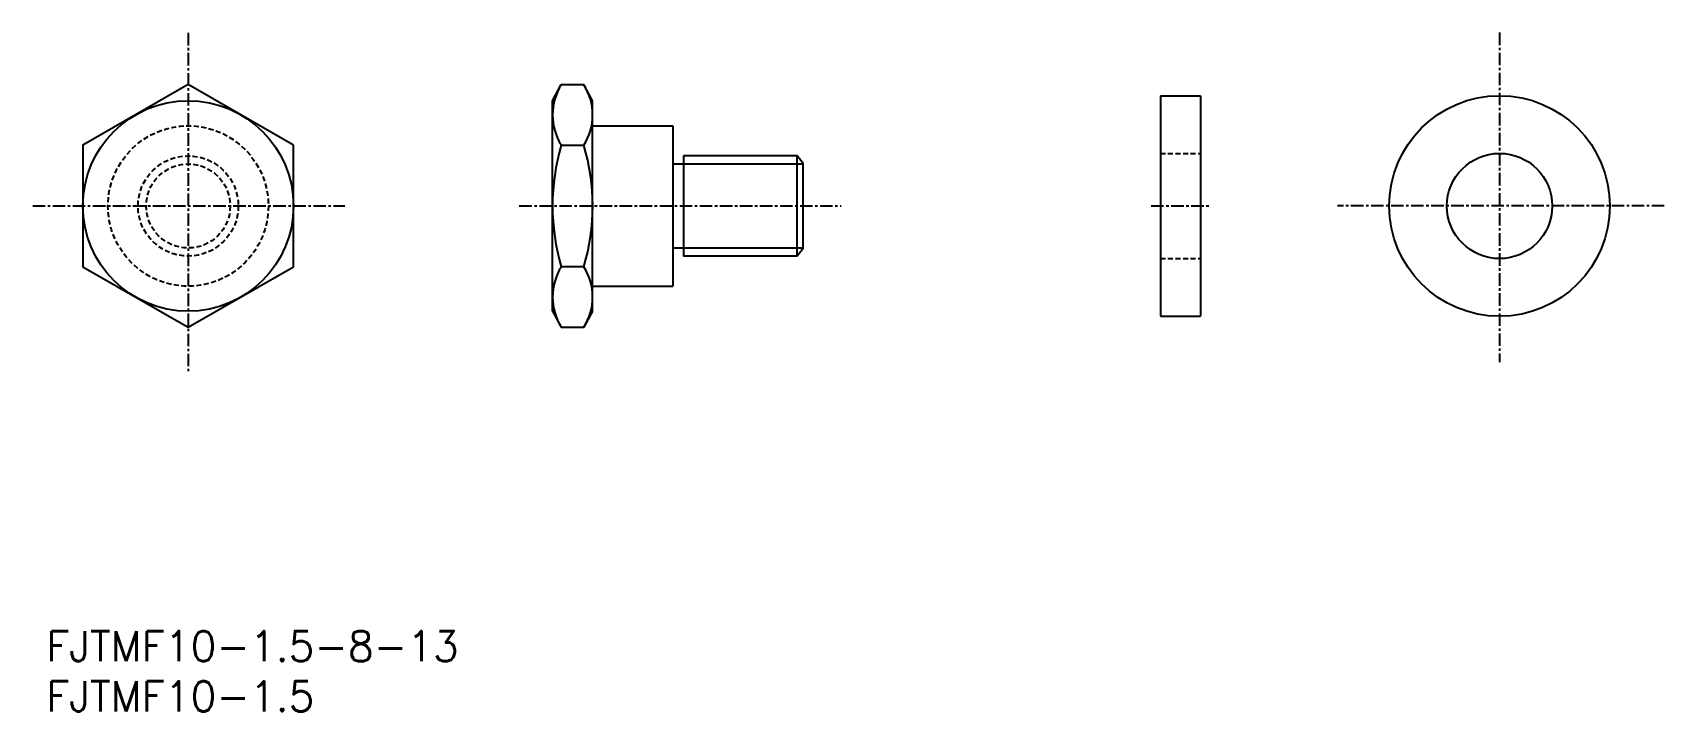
# Model space of a CAD drawing. Extents: x 65 to 228, y 64 to 132.
import ezdxf
from ezdxf.enums import TextEntityAlignment as Align

# ---------------------------------------------------------------- set-up
doc = ezdxf.new("R2010")
doc.units = 0
doc.linetypes.add('CENTER', pattern=[2, 1.25, -0.25, 0.25, -0.25])
doc.linetypes.add('DASHED', pattern=[0.75, 0.5, -0.25])
doc.layers.get('0').update_dxf_attribs({"linetype": 'CONTINUOUS'})
doc.layers.add('CENTER', color=1, linetype='CENTER')
doc.styles.get("Standard").update_dxf_attribs({"font": 'txt.shx', "bigfont": 'extfont.shx'})

msp = doc.modelspace()

# ---------------------------------------------------------------- linework, layer by layer
at = {"color": 7, "linetype": 'CONTINUOUS'}
for p, q in [((116.93, 124.72), (117.81, 126.32)), ((117.81, 126.32), (120.06, 126.32)), ((120.93, 124.72), (120.06, 126.32)), ((116.93, 103.73), (116.93, 124.72)), ((120.93, 103.73), (120.93, 124.72)), ((120.93, 103.73), (120.93, 124.72)), ((177.56, 125.22), (181.56, 125.22)), ((120.93, 122.22), (128.93, 122.22)), ((128.93, 122.22), (128.93, 106.22)), ((117.81, 120.28), (120.06, 120.28)), ((141.32, 119.22), (130, 119.22)), ((130, 119.22), (130, 109.22)), ((141.32, 109.22), (141.32, 119.22)), ((141.93, 118.47), (141.32, 119.22)), ((141.93, 109.97), (141.93, 118.47)), ((141.32, 109.22), (130, 109.22)), ((141.93, 109.97), (141.32, 109.22)), ((117.81, 108.17), (120.06, 108.17)), ((120.93, 106.22), (128.93, 106.22)), ((116.93, 103.73), (117.81, 102.12)), ((120.93, 103.73), (120.06, 102.12)), ((177.56, 103.22), (181.56, 103.22)), ((117.81, 102.12), (120.06, 102.12))]:
    msp.add_line(p, q, dxfattribs=at)
for p, q in [((177.56, 125.22), (177.56, 103.22)), ((181.56, 125.22), (181.56, 103.22))]:
    msp.add_line(p, q)
at = {"color": 3, "linetype": 'DASHED'}
for p, q in [((177.56, 119.47), (181.56, 119.47)), ((177.56, 108.97), (181.56, 108.97))]:
    msp.add_line(p, q, dxfattribs=at)
at = {"color": 3, "linetype": 'CONTINUOUS'}
for p, q in [((128.93, 118.41), (141.93, 118.41)), ((128.93, 110.04), (141.93, 110.04))]:
    msp.add_line(p, q, dxfattribs=at)
at = {"color": 7, "linetype": 'CONTINUOUS'}
msp.add_lwpolyline([(91.1, 120.29), (80.6, 126.32), (70.1, 120.29), (70.1, 108.16), (80.6, 102.12), (91.1, 108.16)], close=True, dxfattribs=at)
for centre, radius in [((80.6, 114.22), 10.5), ((211.38, 114.22), 11), ((211.38, 114.22), 5.25)]:
    msp.add_circle(centre, radius, dxfattribs=at)
at = {"color": 3, "linetype": 'DASHED'}
for radius in [8, 5, 4.19]:
    msp.add_circle((80.6, 114.22), radius, dxfattribs=at)
at = {"color": 7, "linetype": 'CONTINUOUS'}
for centre, radius, start, end in [((122.57, 123.3), 5.63, 147.5651, 212.4349), ((115.3, 123.3), 5.63, 327.5651, 32.4349), ((138.26, 114.22), 21.33, 163.4957, 196.5043), ((99.61, 114.22), 21.33, 343.4957, 16.5043), ((122.57, 105.14), 5.63, 147.5651, 212.4349), ((115.3, 105.14), 5.63, 327.5651, 32.4349)]:
    msp.add_arc(centre, radius, start, end, dxfattribs=at)
at = {"layer": 'CENTER', "color": 1, "linetype": 'CENTER'}
for p, q in [((80.6, 131.48), (80.6, 97.49)), ((211.38, 131.51), (211.38, 98.65)), ((65.09, 114.22), (96.22, 114.22)), ((113.62, 114.22), (145.71, 114.22)), ((176.63, 114.22), (182.56, 114.22)), ((227.81, 114.22), (195.23, 114.22))]:
    msp.add_line(p, q, dxfattribs=at)

# ---------------------------------------------------------------- texts
at = {"color": 7, "linetype": 'CONTINUOUS'}
for s, p in [('FJTMF10-1.5-8-13', (66.44, 70.31)), ('FJTMF10-1.5', (66.44, 65.31))]:
    msp.add_text(s, height=3, dxfattribs=at).set_placement(p, align=Align.MIDDLE_LEFT)

doc.saveas('drawing.dxf')
